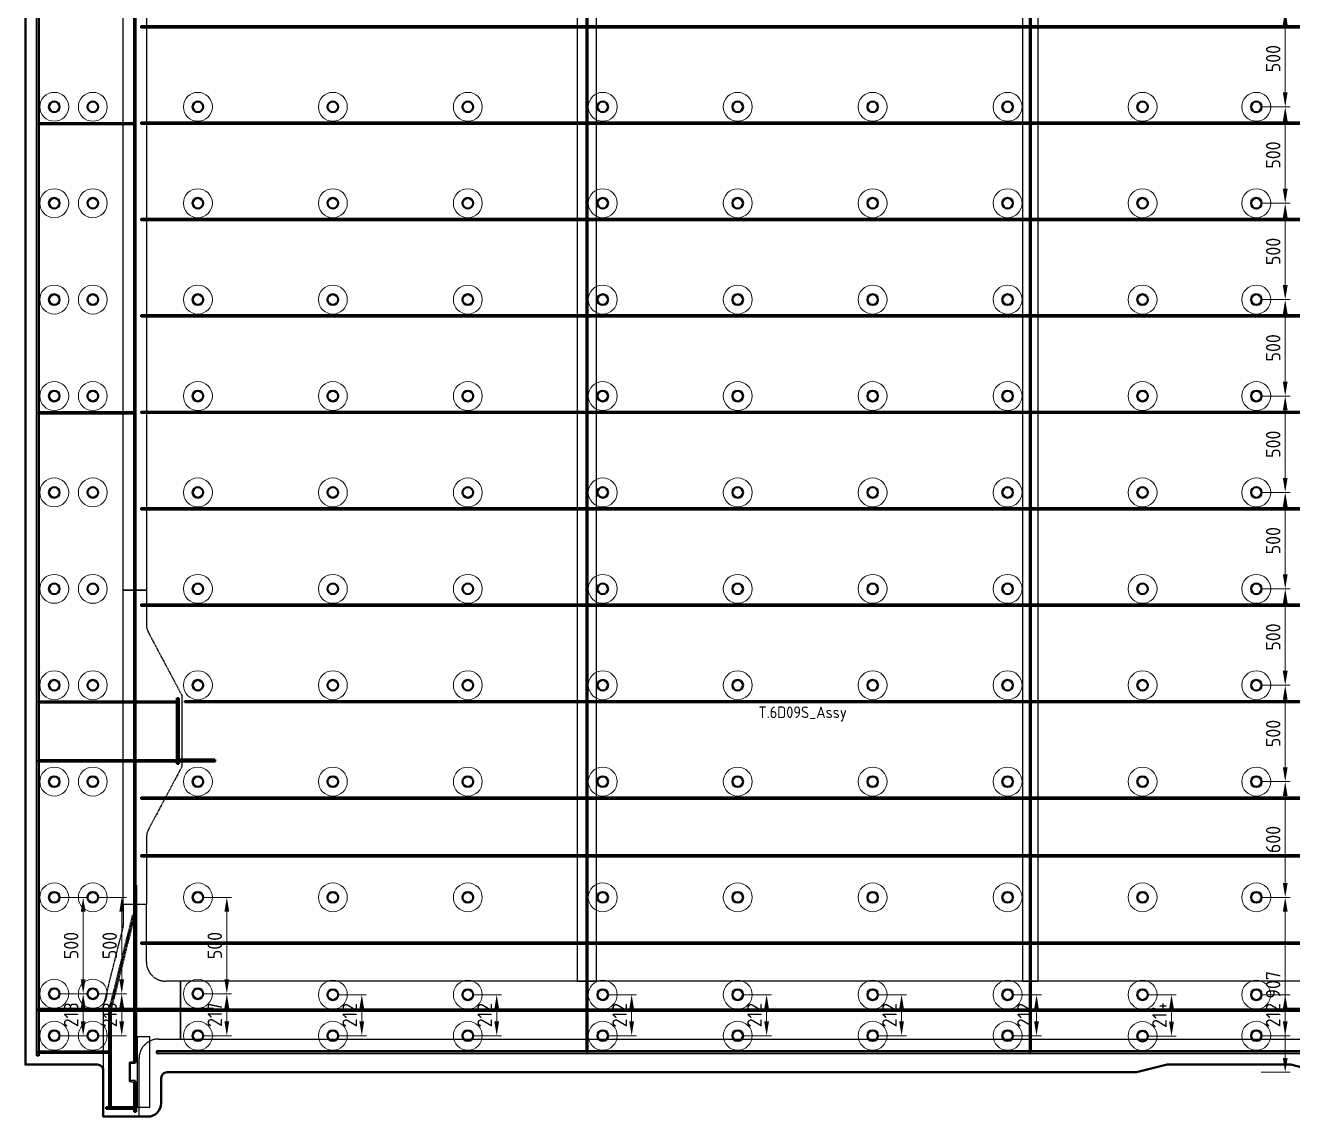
# Model space of a CAD drawing. Header units: millimetres. Extents: x -15442 to 12548, y -1071 to 35649.
# Drawn here: x -543 to 6031, y -1071 to 4589 of the extents above; entities that cross this region are included whole.
import ezdxf

# ---------------------------------------------------------------- set-up
doc = ezdxf.new("R2010")
doc.units = ezdxf.units.MM
doc.linetypes.add('AM_ISO02W050', pattern=[7.5, 6, -1.5])
doc.linetypes.add('AM_ISO09W050', pattern=[22.5, 12, -1.5, 3, -1.5, 3, -1.5])
for name, color, linetype, lineweight in [('Mechanical-AM_0', 7, 'Continuous', 40), ('Mechanical-AM_11', 3, 'AM_ISO09W050', 25), ('Mechanical-AM_3', 6, 'AM_ISO02W050', 35), ('Mechanical-AM_9', 253, 'Continuous', 0)]:
    doc.layers.add(name, color=color, linetype=linetype, lineweight=lineweight)
doc.styles.add('ACISOTS', font='isocp.shx', dxfattribs={"height": 1})
doc.styles.get("Standard").update_dxf_attribs({"font": 'ISOCP.SHX'})
doc.dimstyles.new('AM_ISO', dxfattribs={"dimtxt": 3, "dimasz": 3, "dimexe": 1, "dimexo": 1, "dimgap": 1, "dimtad": 1, "dimdec": 0, "dimdsep": 46, "dimtxsty": 'Standard', "dimcen": 0, "dimclrd": 256, "dimclre": 256, "dimclrt": 2, "dimadec": 0, "dimazin": 2, "dimtp": 0.1, "dimtm": 0.1, "dimtfac": 0.71, "dimtdec": 0, "dimtmove": 0, "dimatfit": 3, "dimfxl": 1, "dimtzin": 0, "dimlwd": -1, "dimlwe": -1, "dimarcsym": 1})

# ---------------------------------------------------------------- blocks, each defined once
blk = doc.blocks.new('cover in closed box DN90xSCH40')
for points in [[(30, 51), (5, 51), (5, 45), (30, 45)], [(36, -48), (36, 48), (30, 48), (30, -48)], [(30, -45), (5, -45), (5, -51), (30, -51)]]:
    blk.add_lwpolyline(points, close=True)
for points in [[(5, 51), (2, 51), (5, 48)], [(30, 48), (30, 51), (33, 48)], [(5, -51), (5, -48), (2, -51)], [(30, -48), (30, -51), (33, -48)]]:
    blk.add_solid(points)
blk = doc.blocks.new('*D2361')
at = {"layer": 'Defpoints', "color": 0, "transparency": 16777216}
for p in [(5842.3, 66.7), (5992.3, 66.7), (5842.3, -840.8)]:
    blk.add_point(p, dxfattribs=at)
at = {"layer": 'Mechanical-AM_9', "transparency": 16777216}
for p, q in [((5867.3, 66.7), (6017.3, 66.7)), ((5992.3, -765.8), (5992.3, -8.3)), ((5867.3, -840.8), (6017.3, -840.8))]:
    blk.add_line(p, q, dxfattribs=at)
for points in [[(5979.8, -8.3), (6004.8, -8.3), (5992.3, 66.7)], [(5979.8, -765.8), (6004.8, -765.8), (5992.3, -840.8)]]:
    blk.add_solid(points, dxfattribs=at)
at = {"layer": 'Mechanical-AM_9', "color": 2, "transparency": 16777216, "insert": (5929.8, -387), "char_height": 75, "attachment_point": 5, "rotation": 90}
blk.add_mtext('907', dxfattribs=at)
blk = doc.blocks.new('*D2360')
at = {"layer": 'Defpoints', "color": 0, "transparency": 16777216}
for p in [(5842.3, 666.7), (5992.3, 666.7), (5842.3, 66.7)]:
    blk.add_point(p, dxfattribs=at)
at = {"layer": 'Mechanical-AM_9', "transparency": 16777216}
for p, q in [((5867.3, 666.7), (6017.3, 666.7)), ((5992.3, 141.7), (5992.3, 591.7)), ((5867.3, 66.7), (6017.3, 66.7))]:
    blk.add_line(p, q, dxfattribs=at)
for points in [[(5979.8, 591.7), (6004.8, 591.7), (5992.3, 666.7)], [(5979.8, 141.7), (6004.8, 141.7), (5992.3, 66.7)]]:
    blk.add_solid(points, dxfattribs=at)
at = {"layer": 'Mechanical-AM_9', "color": 2, "transparency": 16777216, "insert": (5929.8, 366.7), "char_height": 75, "attachment_point": 5, "rotation": 90}
blk.add_mtext('600', dxfattribs=at)
blk = doc.blocks.new('*D2359')
at = {"layer": 'Defpoints', "color": 0, "transparency": 16777216}
for p in [(5842.3, 1166.7), (5992.3, 1166.7), (5842.3, 666.7)]:
    blk.add_point(p, dxfattribs=at)
at = {"layer": 'Mechanical-AM_9', "transparency": 16777216}
for p, q in [((5867.3, 1166.7), (6017.3, 1166.7)), ((5992.3, 741.7), (5992.3, 1091.7)), ((5867.3, 666.7), (6017.3, 666.7))]:
    blk.add_line(p, q, dxfattribs=at)
for points in [[(5979.8, 1091.7), (6004.8, 1091.7), (5992.3, 1166.7)], [(5979.8, 741.7), (6004.8, 741.7), (5992.3, 666.7)]]:
    blk.add_solid(points, dxfattribs=at)
at = {"layer": 'Mechanical-AM_9', "color": 2, "transparency": 16777216, "insert": (5929.8, 916.7), "char_height": 75, "attachment_point": 5, "rotation": 90}
blk.add_mtext('500', dxfattribs=at)
blk = doc.blocks.new('*D2358')
at = {"layer": 'Defpoints', "color": 0, "transparency": 16777216}
for p in [(5842.3, 1666.7), (5992.3, 1666.7), (5842.3, 1166.7)]:
    blk.add_point(p, dxfattribs=at)
at = {"layer": 'Mechanical-AM_9', "transparency": 16777216}
for p, q in [((5867.3, 1666.7), (6017.3, 1666.7)), ((5992.3, 1241.7), (5992.3, 1591.7)), ((5867.3, 1166.7), (6017.3, 1166.7))]:
    blk.add_line(p, q, dxfattribs=at)
for points in [[(5979.8, 1591.7), (6004.8, 1591.7), (5992.3, 1666.7)], [(5979.8, 1241.7), (6004.8, 1241.7), (5992.3, 1166.7)]]:
    blk.add_solid(points, dxfattribs=at)
at = {"layer": 'Mechanical-AM_9', "color": 2, "transparency": 16777216, "insert": (5929.8, 1416.7), "char_height": 75, "attachment_point": 5, "rotation": 90}
blk.add_mtext('500', dxfattribs=at)
blk = doc.blocks.new('*D2357')
at = {"layer": 'Defpoints', "color": 0, "transparency": 16777216}
for p in [(5842.3, 2166.7), (5992.3, 2166.7), (5842.3, 1666.7)]:
    blk.add_point(p, dxfattribs=at)
at = {"layer": 'Mechanical-AM_9', "transparency": 16777216}
for p, q in [((5867.3, 2166.7), (6017.3, 2166.7)), ((5992.3, 1741.7), (5992.3, 2091.7)), ((5867.3, 1666.7), (6017.3, 1666.7))]:
    blk.add_line(p, q, dxfattribs=at)
for points in [[(5979.8, 2091.7), (6004.8, 2091.7), (5992.3, 2166.7)], [(5979.8, 1741.7), (6004.8, 1741.7), (5992.3, 1666.7)]]:
    blk.add_solid(points, dxfattribs=at)
at = {"layer": 'Mechanical-AM_9', "color": 2, "transparency": 16777216, "insert": (5929.8, 1916.7), "char_height": 75, "attachment_point": 5, "rotation": 90}
blk.add_mtext('500', dxfattribs=at)
blk = doc.blocks.new('*D2356')
at = {"layer": 'Defpoints', "color": 0, "transparency": 16777216}
for p in [(5842.3, 2666.7), (5992.3, 2666.7), (5842.3, 2166.7)]:
    blk.add_point(p, dxfattribs=at)
at = {"layer": 'Mechanical-AM_9', "transparency": 16777216}
for p, q in [((5867.3, 2666.7), (6017.3, 2666.7)), ((5992.3, 2241.7), (5992.3, 2591.7)), ((5867.3, 2166.7), (6017.3, 2166.7))]:
    blk.add_line(p, q, dxfattribs=at)
for points in [[(5979.8, 2591.7), (6004.8, 2591.7), (5992.3, 2666.7)], [(5979.8, 2241.7), (6004.8, 2241.7), (5992.3, 2166.7)]]:
    blk.add_solid(points, dxfattribs=at)
at = {"layer": 'Mechanical-AM_9', "color": 2, "transparency": 16777216, "insert": (5929.8, 2416.7), "char_height": 75, "attachment_point": 5, "rotation": 90}
blk.add_mtext('500', dxfattribs=at)
blk = doc.blocks.new('*D2355')
at = {"layer": 'Defpoints', "color": 0, "transparency": 16777216}
for p in [(5842.3, 3166.7), (5992.3, 3166.7), (5842.3, 2666.7)]:
    blk.add_point(p, dxfattribs=at)
at = {"layer": 'Mechanical-AM_9', "transparency": 16777216}
for p, q in [((5867.3, 3166.7), (6017.3, 3166.7)), ((5992.3, 2741.7), (5992.3, 3091.7)), ((5867.3, 2666.7), (6017.3, 2666.7))]:
    blk.add_line(p, q, dxfattribs=at)
for points in [[(5979.8, 3091.7), (6004.8, 3091.7), (5992.3, 3166.7)], [(5979.8, 2741.7), (6004.8, 2741.7), (5992.3, 2666.7)]]:
    blk.add_solid(points, dxfattribs=at)
at = {"layer": 'Mechanical-AM_9', "color": 2, "transparency": 16777216, "insert": (5929.8, 2916.7), "char_height": 75, "attachment_point": 5, "rotation": 90}
blk.add_mtext('500', dxfattribs=at)
blk = doc.blocks.new('*D2354')
at = {"layer": 'Defpoints', "color": 0, "transparency": 16777216}
for p in [(5842.3, 3666.7), (5992.3, 3666.7), (5842.3, 3166.7)]:
    blk.add_point(p, dxfattribs=at)
at = {"layer": 'Mechanical-AM_9', "transparency": 16777216}
for p, q in [((5867.3, 3666.7), (6017.3, 3666.7)), ((5992.3, 3241.7), (5992.3, 3591.7)), ((5867.3, 3166.7), (6017.3, 3166.7))]:
    blk.add_line(p, q, dxfattribs=at)
for points in [[(5979.8, 3591.7), (6004.8, 3591.7), (5992.3, 3666.7)], [(5979.8, 3241.7), (6004.8, 3241.7), (5992.3, 3166.7)]]:
    blk.add_solid(points, dxfattribs=at)
at = {"layer": 'Mechanical-AM_9', "color": 2, "transparency": 16777216, "insert": (5929.8, 3416.7), "char_height": 75, "attachment_point": 5, "rotation": 90}
blk.add_mtext('500', dxfattribs=at)
blk = doc.blocks.new('*D2353')
at = {"layer": 'Defpoints', "color": 0, "transparency": 16777216}
for p in [(5842.3, 4166.7), (5992.3, 4166.7), (5842.3, 3666.7)]:
    blk.add_point(p, dxfattribs=at)
at = {"layer": 'Mechanical-AM_9', "transparency": 16777216}
for p, q in [((5867.3, 4166.7), (6017.3, 4166.7)), ((5992.3, 3741.7), (5992.3, 4091.7)), ((5867.3, 3666.7), (6017.3, 3666.7))]:
    blk.add_line(p, q, dxfattribs=at)
for points in [[(5979.8, 4091.7), (6004.8, 4091.7), (5992.3, 4166.7)], [(5979.8, 3741.7), (6004.8, 3741.7), (5992.3, 3666.7)]]:
    blk.add_solid(points, dxfattribs=at)
at = {"layer": 'Mechanical-AM_9', "color": 2, "transparency": 16777216, "insert": (5929.8, 3916.7), "char_height": 75, "attachment_point": 5, "rotation": 90}
blk.add_mtext('500', dxfattribs=at)
blk = doc.blocks.new('*D2352')
at = {"layer": 'Defpoints', "color": 0, "transparency": 16777216}
for p in [(5842.3, 4666.7), (5992.3, 4666.7), (5842.3, 4166.7)]:
    blk.add_point(p, dxfattribs=at)
at = {"layer": 'Mechanical-AM_9', "transparency": 16777216}
for p, q in [((5867.3, 4666.7), (6017.3, 4666.7)), ((5992.3, 4241.7), (5992.3, 4591.7)), ((5867.3, 4166.7), (6017.3, 4166.7))]:
    blk.add_line(p, q, dxfattribs=at)
for points in [[(5979.8, 4591.7), (6004.8, 4591.7), (5992.3, 4666.7)], [(5979.8, 4241.7), (6004.8, 4241.7), (5992.3, 4166.7)]]:
    blk.add_solid(points, dxfattribs=at)
at = {"layer": 'Mechanical-AM_9', "color": 2, "transparency": 16777216, "insert": (5929.8, 4416.7), "char_height": 75, "attachment_point": 5, "rotation": 90}
blk.add_mtext('500', dxfattribs=at)
blk = doc.blocks.new('*D2341')
at = {"layer": 'Defpoints', "color": 0, "transparency": 16777216}
for p in [(5842.3, -438.3), (5842.3, -650.8), (5992.3, -650.8)]:
    blk.add_point(p, dxfattribs=at)
at = {"layer": 'Mechanical-AM_9', "transparency": 16777216}
for p, q in [((5867.3, -438.3), (6017.3, -438.3)), ((5992.3, -513.3), (5992.3, -575.8)), ((5867.3, -650.8), (6017.3, -650.8))]:
    blk.add_line(p, q, dxfattribs=at)
for points in [[(5979.8, -513.3), (6004.8, -513.3), (5992.3, -438.3)], [(5979.8, -575.8), (6004.8, -575.8), (5992.3, -650.8)]]:
    blk.add_solid(points, dxfattribs=at)
at = {"layer": 'Mechanical-AM_9', "color": 2, "transparency": 16777216, "insert": (5929.8, -544.5), "char_height": 75, "attachment_point": 5, "rotation": 90}
blk.add_mtext('212', dxfattribs=at)
blk = doc.blocks.new('*D2326')
at = {"layer": 'Defpoints', "color": 0, "transparency": 16777216}
for p in [(5252.3, -438.3), (5252.3, -652.8), (5402.3, -652.8)]:
    blk.add_point(p, dxfattribs=at)
at = {"layer": 'Mechanical-AM_9', "transparency": 16777216}
for p, q in [((5277.3, -438.3), (5427.3, -438.3)), ((5402.3, -513.3), (5402.3, -577.8)), ((5277.3, -652.8), (5427.3, -652.8))]:
    blk.add_line(p, q, dxfattribs=at)
for points in [[(5389.8, -513.3), (5414.8, -513.3), (5402.3, -438.3)], [(5389.8, -577.8), (5414.8, -577.8), (5402.3, -652.8)]]:
    blk.add_solid(points, dxfattribs=at)
at = {"layer": 'Mechanical-AM_9', "color": 2, "transparency": 16777216, "insert": (5339.8, -545.5), "char_height": 75, "attachment_point": 5, "rotation": 90}
blk.add_mtext('214', dxfattribs=at)
blk = doc.blocks.new('*D2325')
at = {"layer": 'Defpoints', "color": 0, "transparency": 16777216}
for p in [(4552.3, -438.3), (4552.3, -650.8), (4702.3, -650.8)]:
    blk.add_point(p, dxfattribs=at)
at = {"layer": 'Mechanical-AM_9', "transparency": 16777216}
for p, q in [((4577.3, -438.3), (4727.3, -438.3)), ((4702.3, -513.3), (4702.3, -575.8)), ((4577.3, -650.8), (4727.3, -650.8))]:
    blk.add_line(p, q, dxfattribs=at)
for points in [[(4689.8, -513.3), (4714.8, -513.3), (4702.3, -438.3)], [(4689.8, -575.8), (4714.8, -575.8), (4702.3, -650.8)]]:
    blk.add_solid(points, dxfattribs=at)
at = {"layer": 'Mechanical-AM_9', "color": 2, "transparency": 16777216, "insert": (4639.8, -544.5), "char_height": 75, "attachment_point": 5, "rotation": 90}
blk.add_mtext('212', dxfattribs=at)
blk = doc.blocks.new('*D2324')
at = {"layer": 'Defpoints', "color": 0, "transparency": 16777216}
for p in [(3852.3, -438.3), (3852.3, -650.8), (4002.3, -650.8)]:
    blk.add_point(p, dxfattribs=at)
at = {"layer": 'Mechanical-AM_9', "transparency": 16777216}
for p, q in [((3877.3, -438.3), (4027.3, -438.3)), ((4002.3, -513.3), (4002.3, -575.8)), ((3877.3, -650.8), (4027.3, -650.8))]:
    blk.add_line(p, q, dxfattribs=at)
for points in [[(3989.8, -513.3), (4014.8, -513.3), (4002.3, -438.3)], [(3989.8, -575.8), (4014.8, -575.8), (4002.3, -650.8)]]:
    blk.add_solid(points, dxfattribs=at)
at = {"layer": 'Mechanical-AM_9', "color": 2, "transparency": 16777216, "insert": (3939.8, -544.5), "char_height": 75, "attachment_point": 5, "rotation": 90}
blk.add_mtext('212', dxfattribs=at)
blk = doc.blocks.new('*D2323')
at = {"layer": 'Defpoints', "color": 0, "transparency": 16777216}
for p in [(3152.3, -438.3), (3152.3, -650.8), (3302.3, -650.8)]:
    blk.add_point(p, dxfattribs=at)
at = {"layer": 'Mechanical-AM_9', "transparency": 16777216}
for p, q in [((3177.3, -438.3), (3327.3, -438.3)), ((3302.3, -513.3), (3302.3, -575.8)), ((3177.3, -650.8), (3327.3, -650.8))]:
    blk.add_line(p, q, dxfattribs=at)
for points in [[(3289.8, -513.3), (3314.8, -513.3), (3302.3, -438.3)], [(3289.8, -575.8), (3314.8, -575.8), (3302.3, -650.8)]]:
    blk.add_solid(points, dxfattribs=at)
at = {"layer": 'Mechanical-AM_9', "color": 2, "transparency": 16777216, "insert": (3239.8, -544.5), "char_height": 75, "attachment_point": 5, "rotation": 90}
blk.add_mtext('212', dxfattribs=at)
blk = doc.blocks.new('*D2322')
at = {"layer": 'Defpoints', "color": 0, "transparency": 16777216}
for p in [(2452.3, -438.3), (2452.3, -650.8), (2602.3, -650.8)]:
    blk.add_point(p, dxfattribs=at)
at = {"layer": 'Mechanical-AM_9', "transparency": 16777216}
for p, q in [((2477.3, -438.3), (2627.3, -438.3)), ((2602.3, -513.3), (2602.3, -575.8)), ((2477.3, -650.8), (2627.3, -650.8))]:
    blk.add_line(p, q, dxfattribs=at)
for points in [[(2589.8, -513.3), (2614.8, -513.3), (2602.3, -438.3)], [(2589.8, -575.8), (2614.8, -575.8), (2602.3, -650.8)]]:
    blk.add_solid(points, dxfattribs=at)
at = {"layer": 'Mechanical-AM_9', "color": 2, "transparency": 16777216, "insert": (2539.8, -544.5), "char_height": 75, "attachment_point": 5, "rotation": 90}
blk.add_mtext('212', dxfattribs=at)
blk = doc.blocks.new('*D2321')
at = {"layer": 'Defpoints', "color": 0, "transparency": 16777216}
for p in [(1752.3, -438.3), (1752.3, -650.8), (1902.3, -650.8)]:
    blk.add_point(p, dxfattribs=at)
at = {"layer": 'Mechanical-AM_9', "transparency": 16777216}
for p, q in [((1777.3, -438.3), (1927.3, -438.3)), ((1902.3, -513.3), (1902.3, -575.8)), ((1777.3, -650.8), (1927.3, -650.8))]:
    blk.add_line(p, q, dxfattribs=at)
for points in [[(1889.8, -513.3), (1914.8, -513.3), (1902.3, -438.3)], [(1889.8, -575.8), (1914.8, -575.8), (1902.3, -650.8)]]:
    blk.add_solid(points, dxfattribs=at)
at = {"layer": 'Mechanical-AM_9', "color": 2, "transparency": 16777216, "insert": (1839.8, -544.5), "char_height": 75, "attachment_point": 5, "rotation": 90}
blk.add_mtext('212', dxfattribs=at)
blk = doc.blocks.new('*D2320')
at = {"layer": 'Defpoints', "color": 0, "transparency": 16777216}
for p in [(1052.3, -438.3), (1052.3, -650.8), (1202.3, -650.8)]:
    blk.add_point(p, dxfattribs=at)
at = {"layer": 'Mechanical-AM_9', "transparency": 16777216}
for p, q in [((1077.3, -438.3), (1227.3, -438.3)), ((1202.3, -513.3), (1202.3, -575.8)), ((1077.3, -650.8), (1227.3, -650.8))]:
    blk.add_line(p, q, dxfattribs=at)
for points in [[(1189.8, -513.3), (1214.8, -513.3), (1202.3, -438.3)], [(1189.8, -575.8), (1214.8, -575.8), (1202.3, -650.8)]]:
    blk.add_solid(points, dxfattribs=at)
at = {"layer": 'Mechanical-AM_9', "color": 2, "transparency": 16777216, "insert": (1139.8, -544.5), "char_height": 75, "attachment_point": 5, "rotation": 90}
blk.add_mtext('212', dxfattribs=at)
blk = doc.blocks.new('*D2319')
at = {"layer": 'Defpoints', "color": 0, "transparency": 16777216}
for p in [(352.3, 66.7), (352.3, -433.3), (502.3, -433.3)]:
    blk.add_point(p, dxfattribs=at)
at = {"layer": 'Mechanical-AM_9', "transparency": 16777216}
for p, q in [((377.3, 66.7), (527.3, 66.7)), ((502.3, -8.3), (502.3, -358.3)), ((377.3, -433.3), (527.3, -433.3))]:
    blk.add_line(p, q, dxfattribs=at)
for points in [[(489.8, -8.3), (514.8, -8.3), (502.3, 66.7)], [(489.8, -358.3), (514.8, -358.3), (502.3, -433.3)]]:
    blk.add_solid(points, dxfattribs=at)
at = {"layer": 'Mechanical-AM_9', "color": 2, "transparency": 16777216, "insert": (439.8, -183.3), "char_height": 75, "attachment_point": 5, "rotation": 90}
blk.add_mtext('500', dxfattribs=at)
blk = doc.blocks.new('*D2318')
at = {"layer": 'Defpoints', "color": 0, "transparency": 16777216}
for p in [(352.3, -433.3), (352.3, -650.8), (502.3, -650.8)]:
    blk.add_point(p, dxfattribs=at)
at = {"layer": 'Mechanical-AM_9', "transparency": 16777216}
for p, q in [((377.3, -433.3), (527.3, -433.3)), ((502.3, -508.3), (502.3, -575.8)), ((377.3, -650.8), (527.3, -650.8))]:
    blk.add_line(p, q, dxfattribs=at)
for points in [[(489.8, -508.3), (514.8, -508.3), (502.3, -433.3)], [(489.8, -575.8), (514.8, -575.8), (502.3, -650.8)]]:
    blk.add_solid(points, dxfattribs=at)
at = {"layer": 'Mechanical-AM_9', "color": 2, "transparency": 16777216, "insert": (439.8, -542), "char_height": 75, "attachment_point": 5, "rotation": 90}
blk.add_mtext('217', dxfattribs=at)
blk = doc.blocks.new('*D2317')
at = {"layer": 'Defpoints', "color": 0, "transparency": 16777216}
for p in [(-392.7, 66.7), (-392.7, -433.3), (-242.7, -433.3)]:
    blk.add_point(p, dxfattribs=at)
at = {"layer": 'Mechanical-AM_9', "transparency": 16777216}
for p, q in [((-367.7, 66.7), (-217.7, 66.7)), ((-242.7, -8.3), (-242.7, -358.3)), ((-367.7, -433.3), (-217.7, -433.3))]:
    blk.add_line(p, q, dxfattribs=at)
for points in [[(-255.2, -8.3), (-230.2, -8.3), (-242.7, 66.7)], [(-255.2, -358.3), (-230.2, -358.3), (-242.7, -433.3)]]:
    blk.add_solid(points, dxfattribs=at)
at = {"layer": 'Mechanical-AM_9', "color": 2, "transparency": 16777216, "insert": (-305.2, -183.3), "char_height": 75, "attachment_point": 5, "rotation": 90}
blk.add_mtext('500', dxfattribs=at)
blk = doc.blocks.new('*D2316')
at = {"layer": 'Defpoints', "color": 0, "transparency": 16777216}
for p in [(-392.7, -433.3), (-392.7, -650.8), (-242.7, -650.8)]:
    blk.add_point(p, dxfattribs=at)
at = {"layer": 'Mechanical-AM_9', "transparency": 16777216}
for p, q in [((-367.7, -433.3), (-217.7, -433.3)), ((-242.7, -508.3), (-242.7, -575.8)), ((-367.7, -650.8), (-217.7, -650.8))]:
    blk.add_line(p, q, dxfattribs=at)
for points in [[(-255.2, -508.3), (-230.2, -508.3), (-242.7, -433.3)], [(-255.2, -575.8), (-230.2, -575.8), (-242.7, -650.8)]]:
    blk.add_solid(points, dxfattribs=at)
at = {"layer": 'Mechanical-AM_9', "color": 2, "transparency": 16777216, "insert": (-305.2, -542), "char_height": 75, "attachment_point": 5, "rotation": 90}
blk.add_mtext('218', dxfattribs=at)
blk = doc.blocks.new('*D2315')
at = {"layer": 'Defpoints', "color": 0, "transparency": 16777216}
for p in [(-192.7, 66.7), (-192.7, -433.3), (-42.7, -433.3)]:
    blk.add_point(p, dxfattribs=at)
at = {"layer": 'Mechanical-AM_9', "transparency": 16777216}
for p, q in [((-167.7, 66.7), (-17.7, 66.7)), ((-42.7, -8.3), (-42.7, -358.3)), ((-167.7, -433.3), (-17.7, -433.3))]:
    blk.add_line(p, q, dxfattribs=at)
for points in [[(-55.2, -8.3), (-30.2, -8.3), (-42.7, 66.7)], [(-55.2, -358.3), (-30.2, -358.3), (-42.7, -433.3)]]:
    blk.add_solid(points, dxfattribs=at)
at = {"layer": 'Mechanical-AM_9', "color": 2, "transparency": 16777216, "insert": (-105.2, -183.3), "char_height": 75, "attachment_point": 5, "rotation": 90}
blk.add_mtext('500', dxfattribs=at)
blk = doc.blocks.new('*D2314')
at = {"layer": 'Defpoints', "color": 0, "transparency": 16777216}
for p in [(-192.7, -433.3), (-192.7, -650.8), (-42.7, -650.8)]:
    blk.add_point(p, dxfattribs=at)
at = {"layer": 'Mechanical-AM_9', "transparency": 16777216}
for p, q in [((-167.7, -433.3), (-17.7, -433.3)), ((-42.7, -508.3), (-42.7, -575.8)), ((-167.7, -650.8), (-17.7, -650.8))]:
    blk.add_line(p, q, dxfattribs=at)
for points in [[(-55.2, -508.3), (-30.2, -508.3), (-42.7, -433.3)], [(-55.2, -575.8), (-30.2, -575.8), (-42.7, -650.8)]]:
    blk.add_solid(points, dxfattribs=at)
at = {"layer": 'Mechanical-AM_9', "color": 2, "transparency": 16777216, "insert": (-105.2, -542), "char_height": 75, "attachment_point": 5, "rotation": 90}
blk.add_mtext('218', dxfattribs=at)
blk = doc.blocks.new('PNL_01_2_L.H_2_2_2_2_2_2_2', base_point=(-542.7, -1070.8))
for centre in [(-392.7, 4166.7), (-192.7, 4166.7), (352.3, 4166.7), (1052.3, 4166.7), (1752.3, 4166.7), (2452.3, 4166.7), (3152.3, 4166.7), (3852.3, 4166.7), (4552.3, 4166.7), (5252.3, 4166.7), (5842.3, 4166.7), (-392.7, 3666.7), (-192.7, 3666.7), (352.3, 3666.7), (1052.3, 3666.7), (1752.3, 3666.7), (2452.3, 3666.7), (3152.3, 3666.7), (3852.3, 3666.7), (4552.3, 3666.7), (5252.3, 3666.7), (5842.3, 3666.7), (-392.7, 3166.7), (-192.7, 3166.7), (352.3, 3166.7), (1052.3, 3166.7), (1752.3, 3166.7), (2452.3, 3166.7), (3152.3, 3166.7), (3852.3, 3166.7), (4552.3, 3166.7), (5252.3, 3166.7), (5842.3, 3166.7), (-392.7, 2666.7), (-192.7, 2666.7), (352.3, 2666.7), (1052.3, 2666.7), (1752.3, 2666.7), (2452.3, 2666.7), (3152.3, 2666.7), (3852.3, 2666.7), (4552.3, 2666.7), (5252.3, 2666.7), (5842.3, 2666.7), (-392.7, 2166.7), (-192.7, 2166.7), (352.3, 2166.7), (1052.3, 2166.7), (1752.3, 2166.7), (2452.3, 2166.7), (3152.3, 2166.7), (3852.3, 2166.7), (4552.3, 2166.7), (5252.3, 2166.7), (5842.3, 2166.7), (-392.7, 1666.7), (-192.7, 1666.7), (352.3, 1666.7), (1052.3, 1666.7), (1752.3, 1666.7), (2452.3, 1666.7), (3152.3, 1666.7), (3852.3, 1666.7), (4552.3, 1666.7), (5252.3, 1666.7), (5842.3, 1666.7), (-392.7, 1166.7), (-192.7, 1166.7), (352.3, 1166.7), (1052.3, 1166.7), (1752.3, 1166.7), (2452.3, 1166.7), (3152.3, 1166.7), (3852.3, 1166.7), (4552.3, 1166.7), (5252.3, 1166.7), (5842.3, 1166.7), (-392.7, 666.7), (-192.7, 666.7), (352.3, 666.7), (1052.3, 666.7), (1752.3, 666.7), (2452.3, 666.7), (3152.3, 666.7), (3852.3, 666.7), (4552.3, 666.7), (5252.3, 666.7), (5842.3, 666.7), (-392.7, 66.7), (-192.7, 66.7), (352.3, 66.7), (1052.3, 66.7), (1752.3, 66.7), (2452.3, 66.7), (3152.3, 66.7), (3852.3, 66.7), (4552.3, 66.7), (5252.3, 66.7), (5842.3, 66.7)]:
    blk.add_circle(centre, 27.5)
at = {"color": 4}
for centre in [(-392.7, -433.3), (-192.7, -433.3), (352.3, -433.3), (1052.3, -438.3), (1752.3, -438.3), (2452.3, -438.3), (3152.3, -438.3), (3852.3, -438.3), (4552.3, -438.3), (5252.3, -438.3), (5842.3, -438.3), (-392.7, -650.8), (-192.7, -650.8), (352.3, -650.8), (1052.3, -650.8), (1752.3, -650.8), (2452.3, -650.8), (3152.3, -650.8), (3852.3, -650.8), (4552.3, -650.8), (5252.3, -652.8), (5842.3, -650.8)]:
    blk.add_circle(centre, 27.5, dxfattribs=at)
at = {"layer": 'Mechanical-AM_9'}
for centre in [(-392.7, 4166.7), (-192.7, 4166.7), (352.3, 4166.7), (1052.3, 4166.7), (1752.3, 4166.7), (2452.3, 4166.7), (3152.3, 4166.7), (3852.3, 4166.7), (4552.3, 4166.7), (5252.3, 4166.7), (5842.3, 4166.7), (-392.7, 3666.7), (-192.7, 3666.7), (352.3, 3666.7), (1052.3, 3666.7), (1752.3, 3666.7), (2452.3, 3666.7), (3152.3, 3666.7), (3852.3, 3666.7), (4552.3, 3666.7), (5252.3, 3666.7), (5842.3, 3666.7), (-392.7, 3166.7), (-192.7, 3166.7), (352.3, 3166.7), (1052.3, 3166.7), (1752.3, 3166.7), (2452.3, 3166.7), (3152.3, 3166.7), (3852.3, 3166.7), (4552.3, 3166.7), (5252.3, 3166.7), (5842.3, 3166.7), (-392.7, 2666.7), (-192.7, 2666.7), (352.3, 2666.7), (1052.3, 2666.7), (1752.3, 2666.7), (2452.3, 2666.7), (3152.3, 2666.7), (3852.3, 2666.7), (4552.3, 2666.7), (5252.3, 2666.7), (5842.3, 2666.7), (-392.7, 2166.7), (-192.7, 2166.7), (352.3, 2166.7), (1052.3, 2166.7), (1752.3, 2166.7), (2452.3, 2166.7), (3152.3, 2166.7), (3852.3, 2166.7), (4552.3, 2166.7), (5252.3, 2166.7), (5842.3, 2166.7), (-392.7, 1666.7), (-192.7, 1666.7), (352.3, 1666.7), (1052.3, 1666.7), (1752.3, 1666.7), (2452.3, 1666.7), (3152.3, 1666.7), (3852.3, 1666.7), (4552.3, 1666.7), (5252.3, 1666.7), (5842.3, 1666.7), (-392.7, 1166.7), (-192.7, 1166.7), (352.3, 1166.7), (1052.3, 1166.7), (1752.3, 1166.7), (2452.3, 1166.7), (3152.3, 1166.7), (3852.3, 1166.7), (4552.3, 1166.7), (5252.3, 1166.7), (5842.3, 1166.7), (-392.7, 666.7), (-192.7, 666.7), (352.3, 666.7), (1052.3, 666.7), (1752.3, 666.7), (2452.3, 666.7), (3152.3, 666.7), (3852.3, 666.7), (4552.3, 666.7), (5252.3, 666.7), (5842.3, 666.7), (-392.7, 66.7), (-192.7, 66.7), (352.3, 66.7), (1052.3, 66.7), (1752.3, 66.7), (2452.3, 66.7), (3152.3, 66.7), (3852.3, 66.7), (4552.3, 66.7), (5252.3, 66.7), (5842.3, 66.7), (-392.7, -433.3), (-192.7, -433.3), (352.3, -433.3), (1052.3, -438.3), (1752.3, -438.3), (2452.3, -438.3), (3152.3, -438.3), (3852.3, -438.3), (4552.3, -438.3), (5252.3, -438.3), (5842.3, -438.3), (-392.7, -650.8), (-192.7, -650.8), (352.3, -650.8), (1052.3, -650.8), (1752.3, -650.8), (2452.3, -650.8), (3152.3, -650.8), (3852.3, -650.8), (4552.3, -650.8), (5252.3, -652.8), (5842.3, -650.8)]:
    blk.add_circle(centre, 75, dxfattribs=at)
for p1, p2, distance, picture, middle in [((5842.3, 4166.7), (5842.3, 4666.7), -150, '*D2352', (5929.8, 4416.7)), ((5842.3, 3666.7), (5842.3, 4166.7), -150, '*D2353', (5929.8, 3916.7)), ((5842.3, 3166.7), (5842.3, 3666.7), -150, '*D2354', (5929.8, 3416.7)), ((5842.3, 2666.7), (5842.3, 3166.7), -150, '*D2355', (5929.8, 2916.7)), ((5842.3, 2166.7), (5842.3, 2666.7), -150, '*D2356', (5929.8, 2416.7)), ((5842.3, 1666.7), (5842.3, 2166.7), -150, '*D2357', (5929.8, 1916.7)), ((5842.3, 1166.7), (5842.3, 1666.7), -150, '*D2358', (5929.8, 1416.7)), ((5842.3, 666.7), (5842.3, 1166.7), -150, '*D2359', (5929.8, 916.7)), ((5842.3, 66.7), (5842.3, 666.7), -150, '*D2360', (5929.8, 366.7)), ((-392.7, 66.7), (-392.7, -433.3), 150, '*D2317', (-305.2, -183.3)), ((-192.7, 66.7), (-192.7, -433.3), 150, '*D2315', (-105.2, -183.3)), ((352.3, 66.7), (352.3, -433.3), 150, '*D2319', (439.8, -183.3)), ((5842.325, -840.7679), (5842.325, 66.7319), -150, '*D2361', (5929.825, -387.018)), ((-392.675, -433.2681), (-392.675, -650.7731), 150, '*D2316', (-305.1823, -542.0206)), ((-192.675, -433.2681), (-192.675, -650.7731), 150, '*D2314', (-105.1823, -542.0206)), ((352.325, -433.2681), (352.325, -650.7679), 150, '*D2318', (439.8177, -542.018)), ((1052.325, -438.2681), (1052.325, -650.7679), 150, '*D2320', (1139.8177, -544.518)), ((1752.325, -438.2681), (1752.325, -650.7679), 150, '*D2321', (1839.8177, -544.518)), ((2452.325, -438.2681), (2452.325, -650.7679), 150, '*D2322', (2539.8177, -544.518)), ((3152.325, -438.2681), (3152.325, -650.7679), 150, '*D2323', (3239.8177, -544.518)), ((3852.325, -438.2681), (3852.325, -650.7679), 150, '*D2324', (3939.8177, -544.518)), ((4552.325, -438.2681), (4552.325, -650.7679), 150, '*D2325', (4639.8177, -544.518)), ((5252.325, -438.2681), (5252.325, -652.765), 150, '*D2326', (5339.8177, -545.5166)), ((5842.325, -438.2681), (5842.325, -650.7679), 150, '*D2341', (5929.8177, -544.518))]:
    dim = blk.add_aligned_dim(p1=p1, p2=p2, distance=distance, dimstyle='AM_ISO', override={"dimscale": 25}, dxfattribs=at)
    dim.commit()
    dim.dimension.update_dxf_attribs({"geometry": picture, "text_midpoint": middle})

msp = doc.modelspace()

# ---------------------------------------------------------------- linework, layer by layer
msp.add_lwpolyline([(37.3, -1021.2), (102.3, -1021.2), (102.3, -656.2), (37.3, -656.2)], close=True)
at = {"layer": 'Mechanical-AM_0'}
msp.add_lwpolyline([(11642.3, 10144.2), (-7.7, 10144.2), (-7.7, 9699.2, -0.414214), (-37.7, 9669.2), (-542.7, 9669.2), (-542.7, -800.8), (-168.7, -800.8, -0.414214), (-138.7, -830.8), (-138.7, -1070.8), (92.3, -1070.8, 0.414214), (162.3, -1000.8), (162.3, -870.8, -0.414214), (192.3, -840.8), (5220.3, -840.8), (5380.3, -800.8), (6021.3, -800.8), (6086.3, -816.8)], format="xyb", dxfattribs=at)
at = {"layer": 'Mechanical-AM_0', "linetype": 'AM_ISO02W050'}
for points in [[(2367.3, -515.2), (2373.3, -515.2), (2373.3, 9570.7), (2367.3, 9570.7)], [(4667.3, -515.2), (4673.3, -515.2), (4673.3, 9570.7), (4667.3, 9570.7)], [(22.3, 129.7), (28.3, 129.7), (28.3, 8994.7), (22.3, 8994.7)], [(-472.7, 4076.7), (22.3, 4076.7), (22.3, 4082.7), (-472.7, 4082.7)], [(-472.7, 2576.7), (22.3, 2576.7), (22.3, 2582.7), (-472.7, 2582.7)], [(-472.7, 1076.7), (22.3, 1076.7), (22.3, 1082.7), (-472.7, 1082.7)], [(28.3, 1076.7), (243.8, 1076.7), (243.8, 1082.7), (28.3, 1082.7)], [(243.8, 1099.7), (253.8, 1099.7), (253.8, 758.7), (243.8, 758.7)], [(-472.7, 771.7), (22.3, 771.7), (22.3, 777.7), (-472.7, 777.7)], [(28.3, 771.7), (243.8, 771.7), (243.8, 777.7), (28.3, 777.7)], [(441.3, 771.7), (253.8, 771.7), (253.8, 781.7), (441.3, 781.7)], [(22.3, 129.7), (32.3, 129.7), (32.3, -787.7), (22.3, -787.7)], [(-104.5, -509.8), (16.5, -24.7), (22.3, -26.1), (-98.7, -511.2)], [(-472.7, -521.2), (22.3, -521.2), (22.3, -511.2), (-472.7, -511.2)], [(-108.7, -1020.8), (-98.7, -1020.8), (-98.7, -521.2), (-108.7, -521.2)], [(32.3, -521.2), (432.8, -521.2), (432.8, -511.2), (32.3, -511.2)], [(432.8, -521.2), (5982.3, -521.2), (5982.3, -515.2), (432.8, -515.2)], [(2367.3, -730.8), (2373.3, -730.8), (2373.3, -521.2), (2367.3, -521.2)], [(4667.3, -730.8), (4673.3, -730.8), (4673.3, -521.2), (4667.3, -521.2)], [(5982.3, -521.2), (7032.3, -521.2), (7032.3, -511.2), (5982.3, -511.2)], [(22.3, -1045.8), (32.3, -1045.8), (32.3, -889.7), (22.3, -889.7)], [(-123.7, -1030.8), (22.3, -1030.8), (22.3, -1020.8), (-123.7, -1020.8)]]:
    msp.add_lwpolyline(points, close=True, dxfattribs=at)
at = {"layer": 'Mechanical-AM_11', "color": 3}
for points in [[(2420.3, 9423.7), (2320.3, 9423.7), (2320.3, -368.2), (2420.3, -368.2)], [(4710.3, 9423.7), (4630.3, 9423.7), (4630.3, -368.2), (4710.3, -368.2)], [(-34.7, 1659.7), (-34.7, 8944.7), (85.3, 8944.7), (85.3, 1659.7)], [(11411.8, -368.2), (261.8, -368.2), (261.8, -668.2), (11411.8, -668.2)]]:
    msp.add_lwpolyline(points, close=True, dxfattribs=at)
msp.add_lwpolyline([(268.8, 743.7), (97, 420.8, 0.122826), (85.3, 373.8), (85.3, 28.7), (-34.7, 28.7), (-34.7, 1659.7), (85.3, 1659.7), (85.3, 1484.7, 0.122826), (97, 1437.7), (268.8, 1114.7), (268.8, 743.7)], format="xyb", dxfattribs=at)
msp.add_lwpolyline([(-138.7, -1070.8), (47.3, -1070.8), (47.3, -768.2, -0.414214), (147.3, -668.2), (261.8, -668.2), (261.8, -368.2), (185.3, -368.2, -0.414214), (85.3, -268.2), (85.3, 28.7), (-34.7, 28.7), (-34.7, -75.6, -0.061187), (-35.6, -82.8), (-138.7, -496.2)], format="xyb", close=True, dxfattribs=at)
at = {"layer": 'Mechanical-AM_3', "color": 30, "linetype": 'AM_ISO02W050'}
for points in [[(-472.7, 9591.7), (-472.7, -755.8), (-482.7, -755.8), (-482.7, 9591.7)], [(11576.3, 4576.7), (58.3, 4576.7), (58.3, 4586.7), (11576.3, 4586.7)], [(11576.3, 4076.7), (58.3, 4076.7), (58.3, 4086.7), (11576.3, 4086.7)], [(11576.3, 3576.7), (58.3, 3576.7), (58.3, 3586.7), (11576.3, 3586.7)], [(11576.3, 3077.2), (58.3, 3077.2), (58.3, 3087.2), (11576.3, 3087.2)], [(11576.3, 2577.2), (58.3, 2577.2), (58.3, 2587.2), (11576.3, 2587.2)], [(11576.3, 2076.7), (58.3, 2076.7), (58.3, 2086.7), (11576.3, 2086.7)], [(11576.3, 1576.7), (58.3, 1576.7), (58.3, 1586.7), (11576.3, 1586.7)], [(11350.8, 1076.7), (283.8, 1076.7), (283.8, 1086.7), (11350.8, 1086.7)], [(6887.3, 576.7), (58.3, 576.7), (58.3, 586.7), (6887.3, 586.7)], [(11576.3, 276.7), (58.3, 276.7), (58.3, 286.7), (11576.3, 286.7)], [(11576.3, -176.2), (58.3, -176.2), (58.3, -166.2), (11576.3, -166.2)], [(137.3, -740.7), (11497.3, -740.7), (11497.3, -730.8), (137.3, -730.8)]]:
    msp.add_lwpolyline(points, close=True, dxfattribs=at)
at = {"layer": 'Mechanical-AM_3', "color": 6, "linetype": 'AM_ISO02W050'}
msp.add_lwpolyline([(-108.7, -740.8), (-472.7, -740.8), (-472.7, -730.8), (-108.7, -730.8)], close=True, dxfattribs=at)

# ---------------------------------------------------------------- block references
at = {"rotation": 180}
msp.add_blockref('cover in closed box DN90xSCH40', (32.3, -838.7), dxfattribs=at)
at = {"layer": 'Mechanical-AM_0'}
msp.add_blockref('PNL_01_2_L.H_2_2_2_2_2_2_2', (-542.7, -1070.8), dxfattribs=at)

# ---------------------------------------------------------------- texts
at = {"layer": 'Mechanical-AM_9', "insert": (3260.2, 978.6), "char_height": 60, "width": 700.989, "attachment_point": 7, "style": 'ACISOTS'}
msp.add_mtext('T.6D09S_Assy', dxfattribs=at)

doc.saveas('drawing.dxf')
